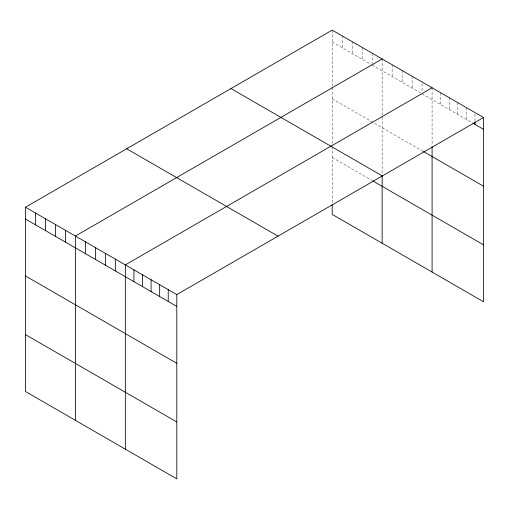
<?xml version="1.0" encoding="UTF-8"?>
<svg xmlns="http://www.w3.org/2000/svg" width="509" height="509" viewBox="0 0 509 509"><rect width="100%" height="100%" fill="white"/><g stroke="black" fill="none" stroke-linecap="round" stroke-linejoin="round"><path stroke-width="0.38" stroke-dasharray="2.54 1.91" d="M332.199 30.12L332.199 86.702M332.199 41.929L370.826 64.223M372.155 64.993L420.771 93.064M422.101 93.834L472.333 122.834M332.199 98.841L423.431 151.517M332.199 157.485L372.155 180.549M474.973 114.124L474.973 121.206M466.397 107.596L466.397 119.405M457.82 102.646L457.82 114.455M449.243 97.696L449.243 109.505M440.667 92.746L440.667 104.549M432.09 87.79L432.09 145.129M422.101 83.597L422.101 92.256M412.112 76.255L412.112 88.063M402.123 70.49L402.123 82.299M392.134 64.726L392.134 76.528M382.144 58.955L382.144 115.537M382.144 117.051L382.144 174.593M372.155 53.19L372.155 63.421M362.166 47.42L362.166 59.229M352.177 41.655L352.177 53.458M342.188 35.884L342.188 47.693M332.199 87.459L332.199 143.411M332.199 146.535L332.199 203.015"/><path stroke-width="0.76" d="M25.45 207.22L176.801 294.603L176.801 478.88L25.45 391.497L25.45 207.22L332.199 30.12L483.55 117.503L483.55 301.78L332.199 214.397L332.199 204.535M382.144 58.955L75.396 236.055L75.396 420.332M432.09 87.79L125.341 264.89L125.341 449.167M176.801 294.603L483.55 117.503M472.995 123.216L483.55 129.311M423.431 151.517L483.55 186.224M230.971 88.56L382.323 175.942M372.823 180.937L483.55 244.867M126.677 148.774L278.029 236.157M25.45 219.023L176.801 306.405M25.45 275.942L176.801 363.324M25.45 334.585L176.801 421.967M474.973 121.995L474.973 124.355M432.09 146.649L432.09 272.073M382.144 175.376L382.144 243.232M168.224 289.646L168.224 301.455M159.648 284.696L159.648 296.505M151.071 279.746L151.071 291.555M142.495 274.796L142.495 286.599M133.918 269.84L133.918 281.649M115.352 259.126L115.352 270.928M105.363 253.355L105.363 265.164M95.374 247.59L95.374 259.393M85.385 241.82L85.385 253.628M65.406 230.291L65.406 242.093M55.417 224.52L55.417 236.329M45.428 218.755L45.428 230.558M35.439 212.985L35.439 224.793"/></g></svg>
